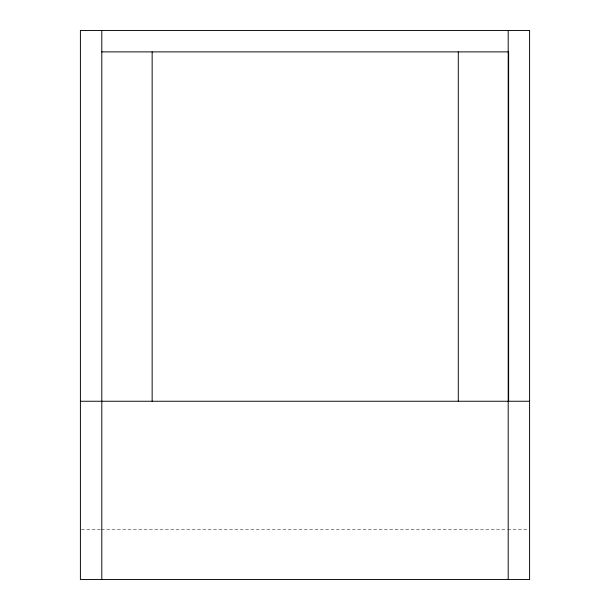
<?xml version="1.0" encoding="UTF-8"?>
<svg xmlns="http://www.w3.org/2000/svg" width="610" height="610" viewBox="0 0 610 610"><rect width="100%" height="100%" fill="white"/><g stroke="black" fill="none" stroke-linecap="round" stroke-linejoin="round"><path stroke-width="0.46" stroke-dasharray="3.05 2.29" d="M81.359 529.594L100.391 529.594M101.344 529.594L506.75 529.594M507.703 529.594L528.641 529.594"/><path stroke-width="0.91" d="M101.801 51.888L508.641 51.888L508.641 401.25M80.406 401.25L529.594 401.25M508.199 30.5L508.199 579.5M458.293 51.888L458.293 401.25M152.149 51.888L152.149 401.25M101.801 30.5L101.801 579.5M529.594 30.5L80.406 30.5L80.406 579.5L529.594 579.5L529.594 30.5"/></g></svg>
